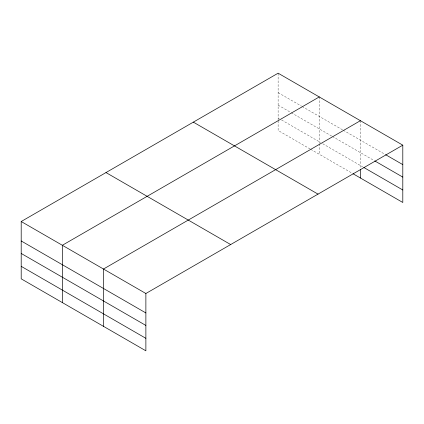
<?xml version="1.0" encoding="UTF-8"?>
<svg xmlns="http://www.w3.org/2000/svg" width="424" height="424" viewBox="0 0 424 424"><rect width="100%" height="100%" fill="white"/><g stroke="black" fill="none" stroke-linecap="round" stroke-linejoin="round"><path stroke-width="0.32" stroke-dasharray="2.12 1.59" d="M278.123 119.976L278.123 73.188M278.123 92.633L301.554 106.159M302.121 106.488L342.698 129.914M343.265 130.242L385.04 154.363M278.123 105.131L290.694 112.387M291.267 112.715L331.838 136.141M332.411 136.47L374.159 160.574M278.123 118.005L279.268 118.662M281.552 119.981L320.411 142.416M322.696 143.736L362.7 166.833M310.124 148.972L278.123 130.497L278.123 120.633M310.697 149.306L352.408 173.389M360.411 120.692L360.411 168.8M319.267 96.942L319.267 143.073M319.267 143.731L319.267 154.251"/><path stroke-width="0.64" d="M402.8 145.167L278.123 73.188L21.2 221.519L21.2 278.833L145.877 350.812L145.877 293.503L402.8 145.167L402.8 202.481L352.98 173.718M319.267 96.942L62.344 245.273L62.344 302.588M360.411 120.692L103.488 269.028L103.488 326.342M385.617 154.691L402.8 164.613M374.731 160.903L402.8 177.11M363.845 167.496L402.8 189.984M193.339 122.138L318.016 194.118M105.984 172.568L230.661 244.553M21.2 221.519L145.877 293.503M21.2 240.964L145.877 312.949M21.2 253.462L145.877 325.441M21.2 266.336L145.877 338.32M360.411 169.457L360.411 178.006"/></g></svg>
